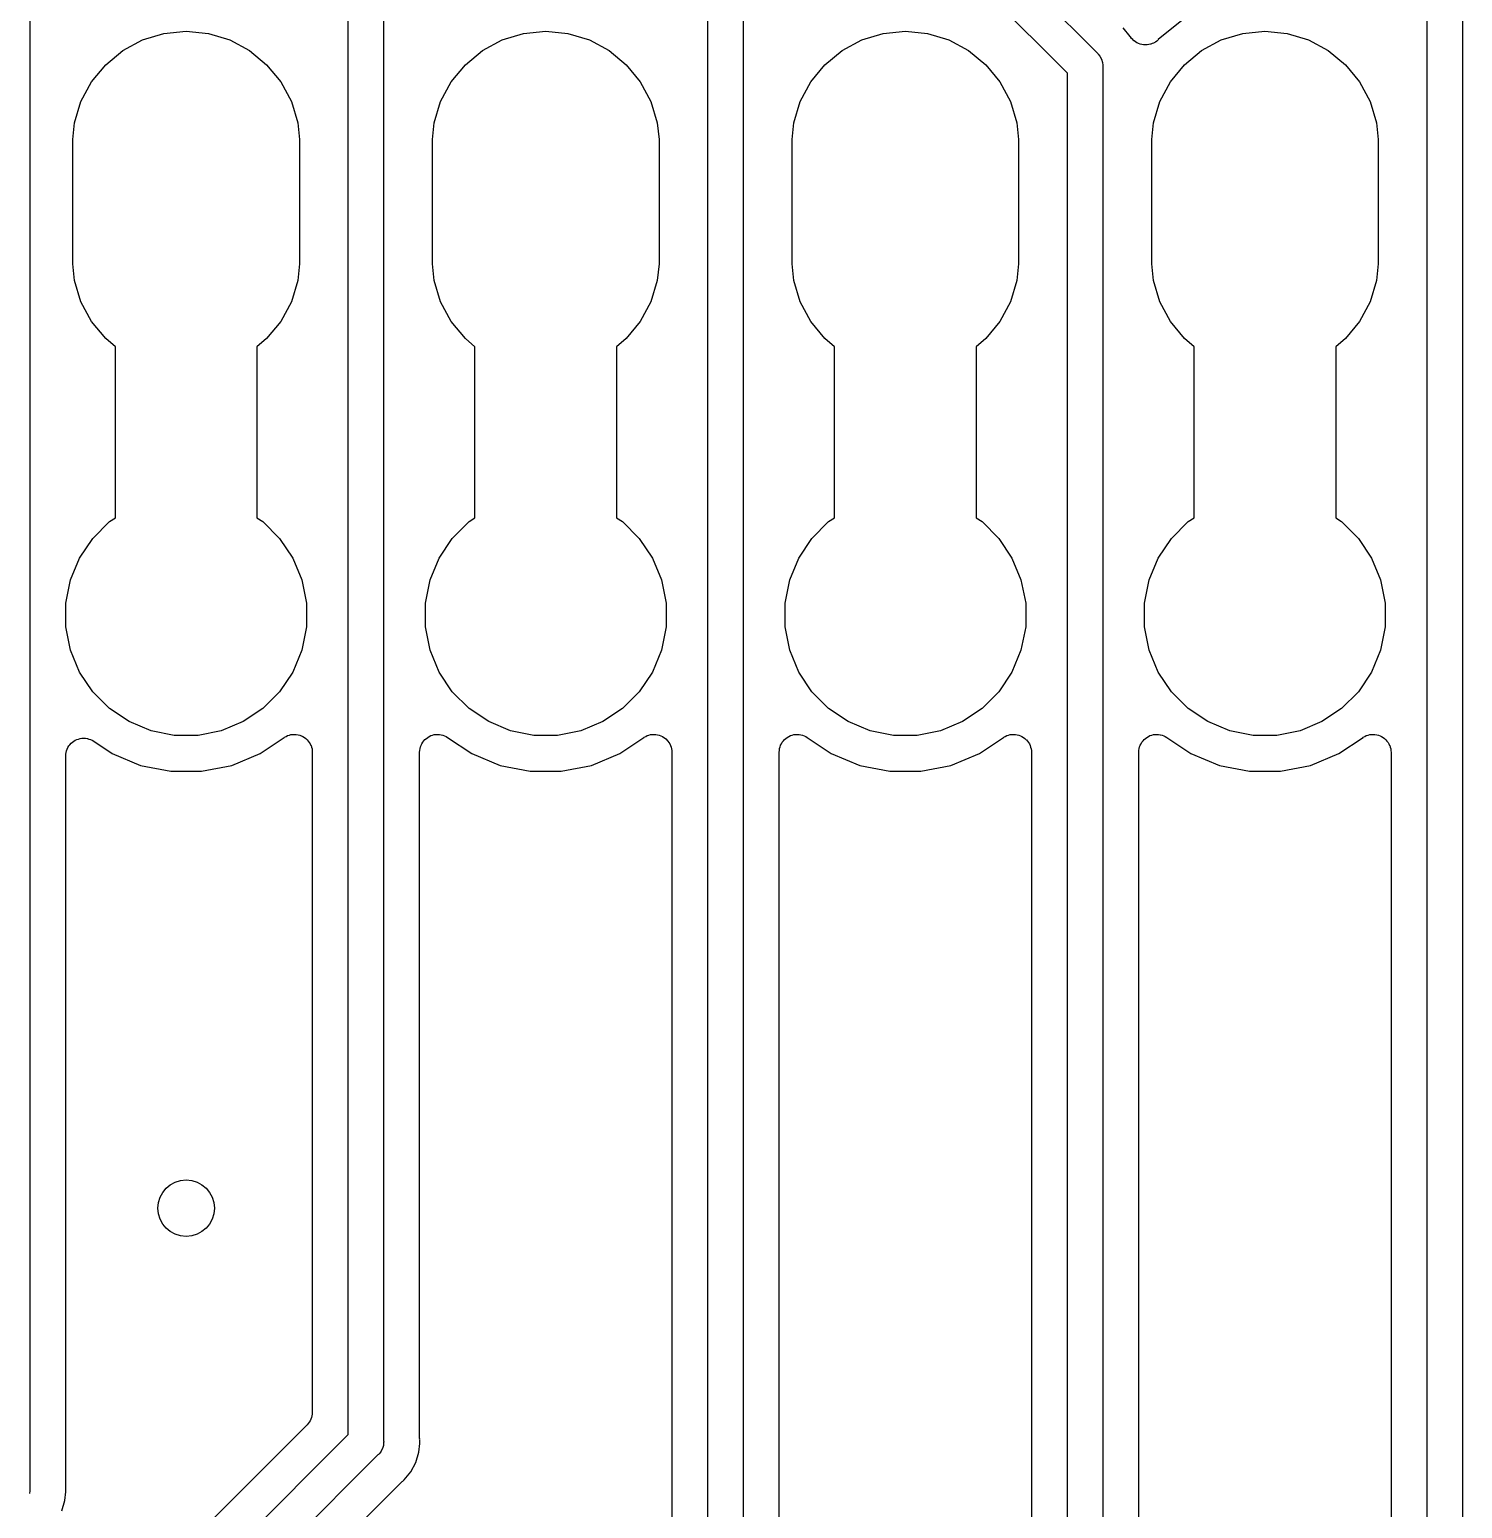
# Model space of a CAD drawing. Extents: x 94.3 to 145.3, y -143.8 to -113.4.
# Drawn here: x 117.64 to 127.76, y -133.31 to -122.86 of the extents above; entities that cross this region are included whole.
import ezdxf

# ---------------------------------------------------------------- set-up
doc = ezdxf.new("R2010")
doc.units = 0
doc.layers.add('BLACK', color=7, linetype='CONTINUOUS')

msp = doc.modelspace()

# ---------------------------------------------------------------- linework, layer by layer
at = {"layer": 'BLACK', "linetype": 'CONTINUOUS'}
for p, q in [((117.64, -120.335), (117.64, -133.177)), ((123.64, -121.488), (125.179, -123.027)), ((122.68, -121.609), (122.68, -134.06)), ((122.43, -134.106), (122.43, -121.654)), ((124.97, -123.172), (123.431, -121.633)), ((120.14, -122.561), (120.14, -132.836)), ((119.89, -132.79), (119.89, -122.607)), ((127.51, -134.106), (127.51, -122.734)), ((127.76, -122.688), (127.76, -134.06)), ((118.588, -122.891), (118.745, -122.875)), ((118.745, -122.875), (118.902, -122.891)), ((121.128, -122.891), (121.285, -122.875)), ((121.285, -122.875), (121.442, -122.891)), ((123.668, -122.891), (123.825, -122.875)), ((123.825, -122.875), (123.982, -122.891)), ((125.414, -122.912), (125.364, -122.851)), ((125.777, -122.798), (125.612, -122.934)), ((126.208, -122.891), (126.365, -122.875)), ((126.365, -122.875), (126.522, -122.891)), ((118.298, -123.011), (118.437, -122.936)), ((118.437, -122.936), (118.588, -122.891)), ((118.902, -122.891), (119.053, -122.936)), ((119.053, -122.936), (119.192, -123.011)), ((120.838, -123.011), (120.977, -122.936)), ((120.977, -122.936), (121.128, -122.891)), ((121.442, -122.891), (121.593, -122.936)), ((121.593, -122.936), (121.732, -123.011)), ((123.378, -123.011), (123.517, -122.936)), ((123.517, -122.936), (123.668, -122.891)), ((123.982, -122.891), (124.133, -122.936)), ((124.133, -122.936), (124.272, -123.011)), ((125.416, -122.915), (125.414, -122.912)), ((125.423, -122.925), (125.416, -122.915)), ((125.432, -122.934), (125.423, -122.925)), ((125.423, -122.925), (125.423, -122.925)), ((125.423, -122.925), (125.423, -122.925)), ((125.44, -122.943), (125.432, -122.934)), ((125.441, -122.943), (125.44, -122.943)), ((125.451, -122.95), (125.441, -122.943)), ((125.441, -122.943), (125.441, -122.943)), ((125.461, -122.956), (125.451, -122.95)), ((125.461, -122.957), (125.461, -122.956)), ((125.462, -122.957), (125.461, -122.957)), ((125.473, -122.961), (125.462, -122.957)), ((125.484, -122.966), (125.473, -122.961)), ((125.496, -122.969), (125.484, -122.966)), ((125.484, -122.966), (125.484, -122.966)), ((125.484, -122.966), (125.484, -122.966)), ((125.508, -122.971), (125.496, -122.969)), ((125.509, -122.971), (125.508, -122.971)), ((125.508, -122.971), (125.508, -122.971)), ((125.521, -122.971), (125.509, -122.971)), ((125.533, -122.971), (125.521, -122.971)), ((125.545, -122.969), (125.533, -122.971)), ((125.533, -122.971), (125.533, -122.971)), ((125.533, -122.971), (125.533, -122.971)), ((125.557, -122.967), (125.545, -122.969)), ((125.558, -122.967), (125.557, -122.967)), ((125.569, -122.962), (125.558, -122.967)), ((125.558, -122.967), (125.558, -122.967)), ((125.58, -122.958), (125.569, -122.962)), ((125.581, -122.957), (125.58, -122.957)), ((125.58, -122.957), (125.58, -122.958)), ((125.591, -122.951), (125.581, -122.957)), ((125.601, -122.944), (125.591, -122.951)), ((125.602, -122.944), (125.601, -122.944)), ((125.601, -122.944), (125.601, -122.944)), ((125.61, -122.935), (125.602, -122.944)), ((125.612, -122.934), (125.61, -122.935)), ((125.918, -123.011), (126.057, -122.936)), ((126.057, -122.936), (126.208, -122.891)), ((126.522, -122.891), (126.673, -122.936)), ((126.673, -122.936), (126.812, -123.011)), ((118.177, -123.111), (118.298, -123.011)), ((119.192, -123.011), (119.313, -123.111)), ((120.717, -123.111), (120.838, -123.011)), ((121.732, -123.011), (121.853, -123.111)), ((123.257, -123.111), (123.378, -123.011)), ((124.272, -123.011), (124.393, -123.111)), ((125.179, -123.027), (125.184, -123.031)), ((125.184, -123.031), (125.188, -123.036)), ((125.188, -123.036), (125.188, -123.036)), ((125.188, -123.036), (125.188, -123.037)), ((125.188, -123.037), (125.199, -123.05)), ((125.199, -123.05), (125.211, -123.072)), ((125.211, -123.072), (125.218, -123.095)), ((125.218, -123.095), (125.22, -123.114)), ((125.797, -123.111), (125.918, -123.011)), ((126.812, -123.011), (126.933, -123.111)), ((118.077, -123.232), (118.177, -123.111)), ((119.313, -123.111), (119.413, -123.232)), ((120.617, -123.232), (120.717, -123.111)), ((121.853, -123.111), (121.953, -123.232)), ((123.157, -123.232), (123.257, -123.111)), ((124.393, -123.111), (124.493, -123.232)), ((124.97, -134.106), (124.97, -123.172)), ((125.22, -123.114), (125.22, -123.114)), ((125.22, -123.114), (125.221, -123.12)), ((125.221, -123.12), (125.22, -123.126)), ((125.22, -123.126), (125.22, -134.06)), ((125.697, -123.232), (125.797, -123.111)), ((126.933, -123.111), (127.033, -123.232)), ((118.002, -123.371), (118.077, -123.232)), ((119.413, -123.232), (119.488, -123.371)), ((120.542, -123.371), (120.617, -123.232)), ((121.953, -123.232), (122.028, -123.371)), ((123.082, -123.371), (123.157, -123.232)), ((124.493, -123.232), (124.568, -123.371)), ((125.622, -123.371), (125.697, -123.232)), ((127.033, -123.232), (127.108, -123.371)), ((117.957, -123.522), (118.002, -123.371)), ((119.488, -123.371), (119.533, -123.522)), ((120.497, -123.522), (120.542, -123.371)), ((122.028, -123.371), (122.073, -123.522)), ((123.037, -123.522), (123.082, -123.371)), ((124.568, -123.371), (124.613, -123.522)), ((125.577, -123.522), (125.622, -123.371)), ((127.108, -123.371), (127.153, -123.522)), ((117.945, -123.64), (117.957, -123.522)), ((119.533, -123.522), (119.545, -123.64)), ((120.485, -123.64), (120.497, -123.522)), ((122.073, -123.522), (122.085, -123.64)), ((123.025, -123.64), (123.037, -123.522)), ((124.613, -123.522), (124.625, -123.64)), ((125.565, -123.64), (125.577, -123.522)), ((127.153, -123.522), (127.165, -123.64)), ((117.945, -124.518), (117.945, -123.64)), ((119.545, -123.64), (119.545, -124.518)), ((120.485, -124.518), (120.485, -123.64)), ((122.085, -123.64), (122.085, -124.518)), ((123.025, -124.518), (123.025, -123.64)), ((124.625, -123.64), (124.625, -124.518)), ((125.565, -124.518), (125.565, -123.64)), ((127.165, -123.64), (127.165, -124.518)), ((117.957, -124.636), (117.945, -124.518)), ((119.545, -124.518), (119.533, -124.636)), ((120.497, -124.636), (120.485, -124.518)), ((122.085, -124.518), (122.073, -124.636)), ((123.037, -124.636), (123.025, -124.518)), ((124.625, -124.518), (124.613, -124.636)), ((125.577, -124.636), (125.565, -124.518)), ((127.165, -124.518), (127.153, -124.636)), ((118.002, -124.787), (117.957, -124.636)), ((119.533, -124.636), (119.488, -124.787)), ((120.542, -124.787), (120.497, -124.636)), ((122.073, -124.636), (122.028, -124.787)), ((123.082, -124.787), (123.037, -124.636)), ((124.613, -124.636), (124.568, -124.787)), ((125.622, -124.787), (125.577, -124.636)), ((127.153, -124.636), (127.108, -124.787)), ((118.077, -124.926), (118.002, -124.787)), ((119.488, -124.787), (119.413, -124.926)), ((120.617, -124.926), (120.542, -124.787)), ((122.028, -124.787), (121.953, -124.926)), ((123.157, -124.926), (123.082, -124.787)), ((124.568, -124.787), (124.493, -124.926)), ((125.697, -124.926), (125.622, -124.787)), ((127.108, -124.787), (127.033, -124.926)), ((118.177, -125.047), (118.077, -124.926)), ((119.413, -124.926), (119.313, -125.047)), ((120.717, -125.047), (120.617, -124.926)), ((121.953, -124.926), (121.853, -125.047)), ((123.257, -125.047), (123.157, -124.926)), ((124.493, -124.926), (124.393, -125.047)), ((125.797, -125.047), (125.697, -124.926)), ((127.033, -124.926), (126.933, -125.047)), ((118.245, -125.104), (118.177, -125.047)), ((119.313, -125.047), (119.245, -125.104)), ((120.785, -125.104), (120.717, -125.047)), ((121.853, -125.047), (121.785, -125.104)), ((123.325, -125.104), (123.257, -125.047)), ((124.393, -125.047), (124.325, -125.104)), ((125.865, -125.104), (125.797, -125.047)), ((126.933, -125.047), (126.865, -125.104)), ((118.245, -126.312), (118.245, -125.104)), ((119.245, -125.104), (119.245, -126.312)), ((120.785, -126.312), (120.785, -125.104)), ((121.785, -125.104), (121.785, -126.312)), ((123.325, -126.312), (123.325, -125.104)), ((124.325, -125.104), (124.325, -126.312)), ((125.865, -126.312), (125.865, -125.104)), ((126.865, -125.104), (126.865, -126.312)), ((118.203, -126.34), (118.245, -126.312)), ((119.245, -126.312), (119.287, -126.34)), ((120.743, -126.34), (120.785, -126.312)), ((121.785, -126.312), (121.827, -126.34)), ((123.283, -126.34), (123.325, -126.312)), ((124.325, -126.312), (124.367, -126.34)), ((125.823, -126.34), (125.865, -126.312)), ((126.865, -126.312), (126.907, -126.34)), ((118.085, -126.458), (118.203, -126.34)), ((119.287, -126.34), (119.405, -126.458)), ((120.625, -126.458), (120.743, -126.34)), ((121.827, -126.34), (121.945, -126.458)), ((123.165, -126.458), (123.283, -126.34)), ((124.367, -126.34), (124.485, -126.458)), ((125.705, -126.458), (125.823, -126.34)), ((126.907, -126.34), (127.025, -126.458)), ((117.992, -126.597), (118.085, -126.458)), ((119.405, -126.458), (119.498, -126.597)), ((120.532, -126.597), (120.625, -126.458)), ((121.945, -126.458), (122.038, -126.597)), ((123.072, -126.597), (123.165, -126.458)), ((124.485, -126.458), (124.578, -126.597)), ((125.612, -126.597), (125.705, -126.458)), ((127.025, -126.458), (127.118, -126.597)), ((117.928, -126.752), (117.992, -126.597)), ((119.498, -126.597), (119.562, -126.752)), ((120.468, -126.752), (120.532, -126.597)), ((122.038, -126.597), (122.102, -126.752)), ((123.008, -126.752), (123.072, -126.597)), ((124.578, -126.597), (124.642, -126.752)), ((125.548, -126.752), (125.612, -126.597)), ((127.118, -126.597), (127.182, -126.752)), ((117.895, -126.916), (117.928, -126.752)), ((119.562, -126.752), (119.595, -126.916)), ((120.435, -126.916), (120.468, -126.752)), ((122.102, -126.752), (122.135, -126.916)), ((122.975, -126.916), (123.008, -126.752)), ((124.642, -126.752), (124.675, -126.916)), ((125.515, -126.916), (125.548, -126.752)), ((127.182, -126.752), (127.215, -126.916)), ((117.895, -127.084), (117.895, -126.916)), ((119.595, -126.916), (119.595, -127.084)), ((120.435, -127.084), (120.435, -126.916)), ((122.135, -126.916), (122.135, -127.084)), ((122.975, -127.084), (122.975, -126.916)), ((124.675, -126.916), (124.675, -127.084)), ((125.515, -127.084), (125.515, -126.916)), ((127.215, -126.916), (127.215, -127.084)), ((117.928, -127.248), (117.895, -127.084)), ((119.595, -127.084), (119.562, -127.248)), ((120.468, -127.248), (120.435, -127.084)), ((122.135, -127.084), (122.102, -127.248)), ((123.008, -127.248), (122.975, -127.084)), ((124.675, -127.084), (124.642, -127.248)), ((125.548, -127.248), (125.515, -127.084)), ((127.215, -127.084), (127.182, -127.248)), ((117.992, -127.403), (117.928, -127.248)), ((119.562, -127.248), (119.498, -127.403)), ((120.532, -127.403), (120.468, -127.248)), ((122.102, -127.248), (122.038, -127.403)), ((123.072, -127.403), (123.008, -127.248)), ((124.642, -127.248), (124.578, -127.403)), ((125.612, -127.403), (125.548, -127.248)), ((127.182, -127.248), (127.118, -127.403)), ((118.085, -127.542), (117.992, -127.403)), ((119.498, -127.403), (119.405, -127.542)), ((120.625, -127.542), (120.532, -127.403)), ((122.038, -127.403), (121.945, -127.542)), ((123.165, -127.542), (123.072, -127.403)), ((124.578, -127.403), (124.485, -127.542)), ((125.705, -127.542), (125.612, -127.403)), ((127.118, -127.403), (127.025, -127.542)), ((118.203, -127.66), (118.085, -127.542)), ((119.405, -127.542), (119.287, -127.66)), ((120.743, -127.66), (120.625, -127.542)), ((121.945, -127.542), (121.827, -127.66)), ((123.283, -127.66), (123.165, -127.542)), ((124.485, -127.542), (124.367, -127.66)), ((125.823, -127.66), (125.705, -127.542)), ((127.025, -127.542), (126.907, -127.66)), ((118.342, -127.753), (118.203, -127.66)), ((119.287, -127.66), (119.148, -127.753)), ((120.882, -127.753), (120.743, -127.66)), ((121.827, -127.66), (121.688, -127.753)), ((123.422, -127.753), (123.283, -127.66)), ((124.367, -127.66), (124.228, -127.753)), ((125.962, -127.753), (125.823, -127.66)), ((126.907, -127.66), (126.768, -127.753)), ((118.497, -127.817), (118.342, -127.753)), ((119.148, -127.753), (118.993, -127.817)), ((121.037, -127.817), (120.882, -127.753)), ((121.688, -127.753), (121.533, -127.817)), ((123.577, -127.817), (123.422, -127.753)), ((124.228, -127.753), (124.073, -127.817)), ((126.117, -127.817), (125.962, -127.753)), ((126.768, -127.753), (126.613, -127.817)), ((117.932, -127.906), (117.942, -127.898)), ((117.942, -127.898), (117.951, -127.891)), ((117.951, -127.89), (117.962, -127.885)), ((117.951, -127.891), (117.951, -127.89)), ((117.951, -127.891), (117.951, -127.891)), ((117.962, -127.885), (117.973, -127.879)), ((117.973, -127.879), (117.985, -127.876)), ((117.973, -127.879), (117.973, -127.879)), ((117.973, -127.879), (117.973, -127.879)), ((117.985, -127.876), (117.997, -127.872)), ((117.997, -127.872), (118.009, -127.871)), ((117.997, -127.872), (117.997, -127.872)), ((117.997, -127.872), (117.997, -127.872)), ((118.009, -127.871), (118.021, -127.87)), ((118.021, -127.87), (118.022, -127.87)), ((118.022, -127.87), (118.022, -127.87)), ((118.022, -127.87), (118.034, -127.871)), ((118.034, -127.871), (118.046, -127.872)), ((118.046, -127.872), (118.046, -127.872)), ((118.046, -127.872), (118.047, -127.872)), ((118.047, -127.872), (118.058, -127.876)), ((118.058, -127.876), (118.07, -127.879)), ((118.07, -127.879), (118.07, -127.88)), ((118.07, -127.88), (118.07, -127.88)), ((118.07, -127.88), (118.081, -127.885)), ((118.081, -127.885), (118.092, -127.891)), ((118.092, -127.891), (118.222, -127.978)), ((118.661, -127.85), (118.497, -127.817)), ((118.829, -127.85), (118.661, -127.85)), ((118.993, -127.817), (118.829, -127.85)), ((119.268, -127.978), (119.438, -127.864)), ((119.438, -127.864), (119.439, -127.864)), ((119.439, -127.864), (119.44, -127.863)), ((119.439, -127.864), (119.439, -127.864)), ((119.439, -127.864), (119.439, -127.864)), ((119.44, -127.863), (119.451, -127.858)), ((119.451, -127.858), (119.461, -127.852)), ((119.461, -127.852), (119.462, -127.852)), ((119.462, -127.852), (119.474, -127.849)), ((119.462, -127.852), (119.462, -127.852)), ((119.474, -127.849), (119.485, -127.845)), ((119.485, -127.845), (119.485, -127.845)), ((119.485, -127.845), (119.486, -127.845)), ((119.486, -127.845), (119.498, -127.844)), ((119.498, -127.844), (119.51, -127.843)), ((119.51, -127.843), (119.51, -127.843)), ((119.51, -127.843), (119.51, -127.843)), ((119.51, -127.843), (119.522, -127.844)), ((119.522, -127.844), (119.535, -127.846)), ((119.535, -127.846), (119.535, -127.846)), ((119.535, -127.846), (119.535, -127.846)), ((119.535, -127.846), (119.547, -127.849)), ((119.547, -127.849), (119.558, -127.853)), ((119.558, -127.853), (119.558, -127.853)), ((119.558, -127.853), (119.559, -127.853)), ((119.559, -127.853), (119.569, -127.859)), ((119.569, -127.859), (119.58, -127.865)), ((119.58, -127.865), (119.58, -127.865)), ((119.58, -127.865), (119.58, -127.865)), ((119.58, -127.865), (119.59, -127.873)), ((119.59, -127.873), (119.599, -127.881)), ((119.599, -127.881), (119.599, -127.881)), ((119.599, -127.881), (119.6, -127.881)), ((119.6, -127.881), (119.607, -127.89)), ((119.607, -127.89), (119.615, -127.9)), ((119.615, -127.9), (119.615, -127.9)), ((119.615, -127.9), (119.615, -127.9)), ((119.615, -127.9), (119.621, -127.911)), ((120.41, -127.909), (120.416, -127.899)), ((120.416, -127.898), (120.424, -127.889)), ((120.416, -127.899), (120.416, -127.898)), ((120.416, -127.899), (120.416, -127.899)), ((120.424, -127.889), (120.432, -127.88)), ((120.432, -127.879), (120.442, -127.872)), ((120.432, -127.88), (120.432, -127.879)), ((120.432, -127.879), (120.432, -127.879)), ((120.442, -127.872), (120.451, -127.864)), ((120.451, -127.864), (120.462, -127.858)), ((120.451, -127.864), (120.451, -127.864)), ((120.451, -127.864), (120.451, -127.864)), ((120.462, -127.858), (120.473, -127.852)), ((120.473, -127.852), (120.485, -127.849)), ((120.473, -127.852), (120.473, -127.852)), ((120.473, -127.852), (120.473, -127.852)), ((120.485, -127.849), (120.497, -127.845)), ((120.497, -127.845), (120.509, -127.844)), ((120.497, -127.845), (120.497, -127.845)), ((120.497, -127.845), (120.497, -127.845)), ((120.509, -127.844), (120.521, -127.843)), ((120.521, -127.843), (120.522, -127.843)), ((120.522, -127.843), (120.522, -127.843)), ((120.522, -127.843), (120.534, -127.844)), ((120.534, -127.844), (120.546, -127.846)), ((120.546, -127.846), (120.546, -127.846)), ((120.546, -127.846), (120.547, -127.846)), ((120.547, -127.846), (120.558, -127.849)), ((120.558, -127.849), (120.57, -127.853)), ((120.57, -127.853), (120.57, -127.853)), ((120.57, -127.853), (120.57, -127.853)), ((120.57, -127.853), (120.581, -127.859)), ((120.581, -127.859), (120.592, -127.864)), ((120.592, -127.864), (120.762, -127.978)), ((121.201, -127.85), (121.037, -127.817)), ((121.369, -127.85), (121.201, -127.85)), ((121.533, -127.817), (121.369, -127.85)), ((121.808, -127.978), (121.978, -127.864)), ((121.978, -127.864), (121.979, -127.864)), ((121.979, -127.864), (121.98, -127.863)), ((121.979, -127.864), (121.979, -127.864)), ((121.979, -127.864), (121.979, -127.864)), ((121.98, -127.863), (121.991, -127.858)), ((121.991, -127.858), (122.001, -127.852)), ((122.001, -127.852), (122.002, -127.852)), ((122.002, -127.852), (122.014, -127.849)), ((122.002, -127.852), (122.002, -127.852)), ((122.014, -127.849), (122.025, -127.845)), ((122.025, -127.845), (122.025, -127.845)), ((122.025, -127.845), (122.026, -127.845)), ((122.026, -127.845), (122.038, -127.844)), ((122.038, -127.844), (122.05, -127.843)), ((122.05, -127.843), (122.05, -127.843)), ((122.05, -127.843), (122.05, -127.843)), ((122.05, -127.843), (122.062, -127.844)), ((122.062, -127.844), (122.075, -127.846)), ((122.075, -127.846), (122.075, -127.846)), ((122.075, -127.846), (122.075, -127.846)), ((122.075, -127.846), (122.087, -127.849)), ((122.087, -127.849), (122.098, -127.853)), ((122.098, -127.853), (122.098, -127.853)), ((122.098, -127.853), (122.099, -127.853)), ((122.099, -127.853), (122.109, -127.859)), ((122.109, -127.859), (122.12, -127.865)), ((122.12, -127.865), (122.12, -127.865)), ((122.12, -127.865), (122.12, -127.865)), ((122.12, -127.865), (122.13, -127.873)), ((122.13, -127.873), (122.139, -127.881)), ((122.139, -127.881), (122.139, -127.881)), ((122.139, -127.881), (122.14, -127.881)), ((122.14, -127.881), (122.147, -127.89)), ((122.147, -127.89), (122.155, -127.9)), ((122.155, -127.9), (122.155, -127.9)), ((122.155, -127.9), (122.155, -127.9)), ((122.155, -127.9), (122.161, -127.911)), ((122.95, -127.909), (122.956, -127.899)), ((122.956, -127.898), (122.964, -127.889)), ((122.956, -127.899), (122.956, -127.898)), ((122.956, -127.899), (122.956, -127.899)), ((122.964, -127.889), (122.972, -127.88)), ((122.972, -127.879), (122.982, -127.872)), ((122.972, -127.88), (122.972, -127.879)), ((122.972, -127.879), (122.972, -127.879)), ((122.982, -127.872), (122.991, -127.864)), ((122.991, -127.864), (123.002, -127.858)), ((122.991, -127.864), (122.991, -127.864)), ((122.991, -127.864), (122.991, -127.864)), ((123.002, -127.858), (123.013, -127.852)), ((123.013, -127.852), (123.025, -127.849)), ((123.013, -127.852), (123.013, -127.852)), ((123.013, -127.852), (123.013, -127.852)), ((123.025, -127.849), (123.037, -127.845)), ((123.037, -127.845), (123.049, -127.844)), ((123.037, -127.845), (123.037, -127.845)), ((123.037, -127.845), (123.037, -127.845)), ((123.049, -127.844), (123.061, -127.843)), ((123.061, -127.843), (123.062, -127.843)), ((123.062, -127.843), (123.062, -127.843)), ((123.062, -127.843), (123.074, -127.844)), ((123.074, -127.844), (123.086, -127.846)), ((123.086, -127.846), (123.086, -127.846)), ((123.086, -127.846), (123.087, -127.846)), ((123.087, -127.846), (123.098, -127.849)), ((123.098, -127.849), (123.11, -127.853)), ((123.11, -127.853), (123.11, -127.853)), ((123.11, -127.853), (123.11, -127.853)), ((123.11, -127.853), (123.121, -127.859)), ((123.121, -127.859), (123.132, -127.864)), ((123.132, -127.864), (123.302, -127.978)), ((123.741, -127.85), (123.577, -127.817)), ((123.909, -127.85), (123.741, -127.85)), ((124.073, -127.817), (123.909, -127.85)), ((124.348, -127.978), (124.518, -127.864)), ((124.518, -127.864), (124.519, -127.864)), ((124.519, -127.864), (124.52, -127.863)), ((124.519, -127.864), (124.519, -127.864)), ((124.519, -127.864), (124.519, -127.864)), ((124.52, -127.863), (124.531, -127.858)), ((124.531, -127.858), (124.541, -127.852)), ((124.541, -127.852), (124.542, -127.852)), ((124.542, -127.852), (124.554, -127.849)), ((124.542, -127.852), (124.542, -127.852)), ((124.554, -127.849), (124.565, -127.845)), ((124.565, -127.845), (124.565, -127.845)), ((124.565, -127.845), (124.566, -127.845)), ((124.566, -127.845), (124.578, -127.844)), ((124.578, -127.844), (124.59, -127.843)), ((124.59, -127.843), (124.59, -127.843)), ((124.59, -127.843), (124.59, -127.843)), ((124.59, -127.843), (124.602, -127.844)), ((124.602, -127.844), (124.615, -127.846)), ((124.615, -127.846), (124.615, -127.846)), ((124.615, -127.846), (124.615, -127.846)), ((124.615, -127.846), (124.627, -127.849)), ((124.627, -127.849), (124.638, -127.853)), ((124.638, -127.853), (124.638, -127.853)), ((124.638, -127.853), (124.639, -127.853)), ((124.639, -127.853), (124.649, -127.859)), ((124.649, -127.859), (124.66, -127.865)), ((124.66, -127.865), (124.66, -127.865)), ((124.66, -127.865), (124.66, -127.865)), ((124.66, -127.865), (124.67, -127.873)), ((124.67, -127.873), (124.679, -127.881)), ((124.679, -127.881), (124.679, -127.881)), ((124.679, -127.881), (124.68, -127.881)), ((124.68, -127.881), (124.687, -127.89)), ((124.687, -127.89), (124.695, -127.9)), ((124.695, -127.9), (124.695, -127.9)), ((124.695, -127.9), (124.695, -127.9)), ((124.695, -127.9), (124.701, -127.911)), ((125.49, -127.909), (125.496, -127.899)), ((125.496, -127.898), (125.504, -127.889)), ((125.496, -127.899), (125.496, -127.898)), ((125.496, -127.899), (125.496, -127.899)), ((125.504, -127.889), (125.512, -127.88)), ((125.512, -127.879), (125.522, -127.872)), ((125.512, -127.88), (125.512, -127.879)), ((125.512, -127.879), (125.512, -127.879)), ((125.522, -127.872), (125.531, -127.864)), ((125.531, -127.864), (125.542, -127.858)), ((125.531, -127.864), (125.531, -127.864)), ((125.531, -127.864), (125.531, -127.864)), ((125.542, -127.858), (125.553, -127.852)), ((125.553, -127.852), (125.565, -127.849)), ((125.553, -127.852), (125.553, -127.852)), ((125.553, -127.852), (125.553, -127.852)), ((125.565, -127.849), (125.577, -127.845)), ((125.577, -127.845), (125.589, -127.844)), ((125.577, -127.845), (125.577, -127.845)), ((125.577, -127.845), (125.577, -127.845)), ((125.589, -127.844), (125.601, -127.843)), ((125.601, -127.843), (125.602, -127.843)), ((125.602, -127.843), (125.602, -127.843)), ((125.602, -127.843), (125.614, -127.844)), ((125.614, -127.844), (125.626, -127.846)), ((125.626, -127.846), (125.626, -127.846)), ((125.626, -127.846), (125.627, -127.846)), ((125.627, -127.846), (125.638, -127.849)), ((125.638, -127.849), (125.65, -127.853)), ((125.65, -127.853), (125.65, -127.853)), ((125.65, -127.853), (125.65, -127.853)), ((125.65, -127.853), (125.661, -127.859)), ((125.661, -127.859), (125.672, -127.864)), ((125.672, -127.864), (125.842, -127.978)), ((126.281, -127.85), (126.117, -127.817)), ((126.449, -127.85), (126.281, -127.85)), ((126.613, -127.817), (126.449, -127.85)), ((126.888, -127.978), (127.058, -127.864)), ((127.058, -127.864), (127.059, -127.864)), ((127.059, -127.864), (127.06, -127.863)), ((127.059, -127.864), (127.059, -127.864)), ((127.059, -127.864), (127.059, -127.864)), ((127.06, -127.863), (127.071, -127.858)), ((127.071, -127.858), (127.081, -127.852)), ((127.081, -127.852), (127.082, -127.852)), ((127.082, -127.852), (127.094, -127.849)), ((127.082, -127.852), (127.082, -127.852)), ((127.094, -127.849), (127.105, -127.845)), ((127.105, -127.845), (127.105, -127.845)), ((127.105, -127.845), (127.106, -127.845)), ((127.106, -127.845), (127.118, -127.844)), ((127.118, -127.844), (127.13, -127.843)), ((127.13, -127.843), (127.13, -127.843)), ((127.13, -127.843), (127.13, -127.843)), ((127.13, -127.843), (127.142, -127.844)), ((127.142, -127.844), (127.155, -127.846)), ((127.155, -127.846), (127.155, -127.846)), ((127.155, -127.846), (127.155, -127.846)), ((127.155, -127.846), (127.167, -127.849)), ((127.167, -127.849), (127.178, -127.853)), ((127.178, -127.853), (127.178, -127.853)), ((127.178, -127.853), (127.179, -127.853)), ((127.179, -127.853), (127.189, -127.859)), ((127.189, -127.859), (127.2, -127.865)), ((127.2, -127.865), (127.2, -127.865)), ((127.2, -127.865), (127.2, -127.865)), ((127.2, -127.865), (127.21, -127.873)), ((127.21, -127.873), (127.219, -127.881)), ((127.219, -127.881), (127.219, -127.881)), ((127.219, -127.881), (127.22, -127.881)), ((127.22, -127.881), (127.227, -127.89)), ((127.227, -127.89), (127.235, -127.9)), ((127.235, -127.9), (127.235, -127.9)), ((127.235, -127.9), (127.235, -127.9)), ((127.235, -127.9), (127.241, -127.911)), ((117.894, -127.995), (117.895, -127.983)), ((117.894, -127.996), (117.894, -127.995)), ((117.894, -127.997), (117.894, -127.996)), ((117.894, -127.996), (117.894, -127.996)), ((117.894, -127.996), (117.894, -127.996)), ((117.894, -133.158), (117.894, -127.997)), ((117.895, -127.983), (117.897, -127.971)), ((117.897, -127.97), (117.9, -127.959)), ((117.897, -127.971), (117.897, -127.97)), ((117.897, -127.971), (117.897, -127.971)), ((117.9, -127.959), (117.904, -127.947)), ((117.904, -127.947), (117.91, -127.936)), ((117.904, -127.947), (117.904, -127.947)), ((117.904, -127.947), (117.904, -127.947)), ((117.91, -127.936), (117.916, -127.925)), ((117.916, -127.925), (117.924, -127.916)), ((117.916, -127.925), (117.916, -127.925)), ((117.916, -127.925), (117.916, -127.925)), ((117.924, -127.916), (117.932, -127.906)), ((117.932, -127.906), (117.932, -127.906)), ((117.932, -127.906), (117.932, -127.906)), ((118.222, -127.978), (118.423, -128.062)), ((119.067, -128.062), (119.268, -127.978)), ((119.621, -127.911), (119.626, -127.922)), ((119.626, -127.922), (119.626, -127.922)), ((119.626, -127.922), (119.627, -127.922)), ((119.627, -127.922), (119.63, -127.934)), ((119.63, -127.934), (119.634, -127.945)), ((119.634, -127.945), (119.634, -127.946)), ((119.634, -127.946), (119.634, -127.946)), ((119.634, -127.946), (119.635, -127.958)), ((119.635, -127.958), (119.636, -127.97)), ((119.636, -127.97), (119.636, -132.632)), ((120.394, -127.968), (120.395, -127.956)), ((120.394, -127.969), (120.394, -127.968)), ((120.394, -127.97), (120.394, -127.969)), ((120.394, -127.969), (120.394, -127.969)), ((120.394, -127.969), (120.394, -127.969)), ((120.394, -132.817), (120.394, -127.97)), ((120.395, -127.956), (120.397, -127.944)), ((120.397, -127.944), (120.4, -127.932)), ((120.397, -127.944), (120.397, -127.944)), ((120.397, -127.944), (120.397, -127.944)), ((120.4, -127.932), (120.404, -127.921)), ((120.404, -127.92), (120.41, -127.909)), ((120.404, -127.921), (120.404, -127.92)), ((120.404, -127.92), (120.404, -127.92)), ((120.762, -127.978), (120.963, -128.062)), ((121.607, -128.062), (121.808, -127.978)), ((122.161, -127.911), (122.166, -127.922)), ((122.166, -127.922), (122.166, -127.922)), ((122.166, -127.922), (122.167, -127.922)), ((122.167, -127.922), (122.17, -127.934)), ((122.17, -127.934), (122.174, -127.945)), ((122.174, -127.945), (122.174, -127.946)), ((122.174, -127.946), (122.174, -127.946)), ((122.174, -127.946), (122.175, -127.958)), ((122.175, -127.958), (122.176, -127.97)), ((122.176, -127.97), (122.176, -134.087)), ((122.934, -127.968), (122.935, -127.956)), ((122.934, -127.969), (122.934, -127.968)), ((122.934, -127.97), (122.934, -127.969)), ((122.934, -127.969), (122.934, -127.969)), ((122.934, -127.969), (122.934, -127.969)), ((122.934, -133.902), (122.934, -127.97)), ((122.935, -127.956), (122.937, -127.944)), ((122.937, -127.944), (122.94, -127.932)), ((122.937, -127.944), (122.937, -127.944)), ((122.937, -127.944), (122.937, -127.944)), ((122.94, -127.932), (122.944, -127.921)), ((122.944, -127.92), (122.95, -127.909)), ((122.944, -127.921), (122.944, -127.92)), ((122.944, -127.92), (122.944, -127.92)), ((123.302, -127.978), (123.503, -128.062)), ((124.147, -128.062), (124.348, -127.978)), ((124.701, -127.911), (124.706, -127.922)), ((124.706, -127.922), (124.706, -127.922)), ((124.706, -127.922), (124.707, -127.922)), ((124.707, -127.922), (124.71, -127.934)), ((124.71, -127.934), (124.714, -127.945)), ((124.714, -127.945), (124.714, -127.946)), ((124.714, -127.946), (124.714, -127.946)), ((124.714, -127.946), (124.715, -127.958)), ((124.715, -127.958), (124.716, -127.97)), ((124.716, -127.97), (124.716, -134.087)), ((125.474, -127.968), (125.475, -127.956)), ((125.474, -127.969), (125.474, -127.968)), ((125.474, -127.97), (125.474, -127.969)), ((125.474, -127.969), (125.474, -127.969)), ((125.474, -127.969), (125.474, -127.969)), ((125.474, -133.902), (125.474, -127.97)), ((125.475, -127.956), (125.477, -127.944)), ((125.477, -127.944), (125.48, -127.932)), ((125.477, -127.944), (125.477, -127.944)), ((125.477, -127.944), (125.477, -127.944)), ((125.48, -127.932), (125.484, -127.921)), ((125.484, -127.92), (125.49, -127.909)), ((125.484, -127.921), (125.484, -127.92)), ((125.484, -127.92), (125.484, -127.92)), ((125.842, -127.978), (126.043, -128.062)), ((126.687, -128.062), (126.888, -127.978)), ((127.241, -127.911), (127.246, -127.922)), ((127.246, -127.922), (127.246, -127.922)), ((127.246, -127.922), (127.247, -127.922)), ((127.247, -127.922), (127.25, -127.934)), ((127.25, -127.934), (127.254, -127.945)), ((127.254, -127.945), (127.254, -127.946)), ((127.254, -127.946), (127.254, -127.946)), ((127.254, -127.946), (127.255, -127.958)), ((127.255, -127.958), (127.256, -127.97)), ((127.256, -127.97), (127.256, -134.087)), ((118.423, -128.062), (118.636, -128.104)), ((118.636, -128.104), (118.854, -128.104)), ((118.854, -128.104), (119.067, -128.062)), ((120.963, -128.062), (121.176, -128.104)), ((121.176, -128.104), (121.394, -128.104)), ((121.394, -128.104), (121.607, -128.062)), ((123.503, -128.062), (123.716, -128.104)), ((123.716, -128.104), (123.934, -128.104)), ((123.934, -128.104), (124.147, -128.062)), ((126.043, -128.062), (126.256, -128.104)), ((126.256, -128.104), (126.474, -128.104)), ((126.474, -128.104), (126.687, -128.062)), ((119.614, -132.704), (119.606, -132.713)), ((119.615, -132.703), (119.614, -132.704)), ((119.614, -132.704), (119.614, -132.704)), ((119.62, -132.693), (119.615, -132.703)), ((119.626, -132.682), (119.62, -132.693)), ((119.63, -132.67), (119.626, -132.681)), ((119.626, -132.681), (119.626, -132.682)), ((119.626, -132.682), (119.626, -132.682)), ((119.633, -132.659), (119.63, -132.67)), ((119.635, -132.646), (119.633, -132.658)), ((119.633, -132.658), (119.633, -132.658)), ((119.633, -132.658), (119.633, -132.659)), ((119.636, -132.634), (119.635, -132.646)), ((119.636, -132.632), (119.636, -132.633)), ((119.636, -132.633), (119.636, -132.633)), ((119.636, -132.633), (119.636, -132.633)), ((119.636, -132.633), (119.636, -132.634)), ((119.599, -132.722), (118.773, -133.548)), ((118.799, -133.881), (119.89, -132.79)), ((119.606, -132.713), (119.599, -132.722)), ((120.119, -132.912), (120.108, -132.926)), ((120.12, -132.91), (120.119, -132.912)), ((120.131, -132.89), (120.12, -132.91)), ((120.138, -132.867), (120.131, -132.89)), ((120.14, -132.848), (120.138, -132.867)), ((120.14, -132.836), (120.141, -132.842)), ((120.141, -132.842), (120.14, -132.848)), ((120.14, -132.848), (120.14, -132.848)), ((120.367, -132.988), (120.389, -132.916)), ((120.389, -132.916), (120.395, -132.854)), ((120.395, -132.822), (120.394, -132.817)), ((120.394, -132.828), (120.395, -132.822)), ((120.395, -132.83), (120.394, -132.828)), ((120.396, -132.842), (120.395, -132.83)), ((120.395, -132.854), (120.396, -132.842)), ((120.395, -132.854), (120.395, -132.854)), ((120.099, -132.935), (118.976, -134.058)), ((120.104, -132.931), (120.099, -132.935)), ((120.108, -132.926), (120.104, -132.931)), ((120.108, -132.926), (120.108, -132.926)), ((120.332, -133.054), (120.367, -132.988)), ((120.265, -133.128), (120.267, -133.126)), ((120.267, -133.126), (120.271, -133.123)), ((120.271, -133.123), (120.275, -133.119)), ((120.275, -133.119), (120.284, -133.111)), ((120.284, -133.111), (120.332, -133.054)), ((117.64, -133.189), (117.638, -133.208)), ((117.64, -133.177), (117.641, -133.183)), ((117.641, -133.183), (117.64, -133.189)), ((117.64, -133.189), (117.64, -133.189)), ((117.889, -133.257), (117.895, -133.195)), ((117.895, -133.163), (117.894, -133.158)), ((117.894, -133.169), (117.895, -133.163)), ((117.895, -133.171), (117.894, -133.169)), ((117.896, -133.183), (117.895, -133.171)), ((117.895, -133.195), (117.896, -133.183)), ((117.895, -133.195), (117.895, -133.195)), ((119.309, -134.084), (120.265, -133.128)), ((117.867, -133.329), (117.889, -133.257))]:
    msp.add_line(p, q, dxfattribs=at)
at = {"layer": 'BLACK'}
msp.add_circle((118.745, -131.191), 0.2, dxfattribs=at)

doc.saveas('drawing.dxf')
